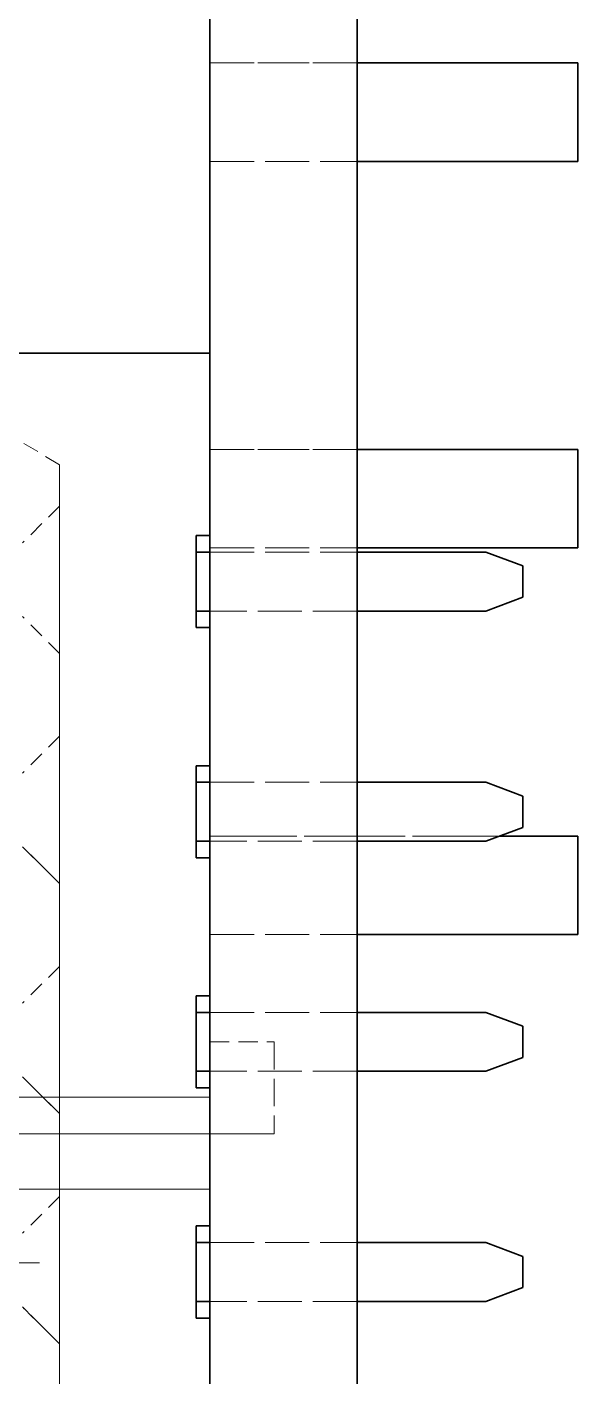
# Model space of a CAD drawing. Extents: x 23 to 417, y 3 to 294.
# Drawn here: x 338.72 to 344.71, y 114.4 to 129.05 of the extents above; entities that cross this region are included whole.
import ezdxf

# ---------------------------------------------------------------- set-up
doc = ezdxf.new("R2010")
doc.units = 0
doc.linetypes.add('DASHDOT', pattern=[18.5, 12, -3, 0.5, -3])
doc.linetypes.add('DASHED', pattern=[15, 12, -3])
doc.layers.get('0').update_dxf_attribs({"lineweight": 13})

# ---------------------------------------------------------------- blocks, each defined once
blk = doc.blocks.new('BLOCK111')
at = {"color": 7, "linetype": 'DASHDOT', "lineweight": 13, "ltscale": 0.0325}
for p, q in [((36.898, -80.427), (36.898, -81.727)), ((37.548, -81.077), (36.248, -81.077))]:
    blk.add_line(p, q, dxfattribs=at)
blk = doc.blocks.new('BLOCK123')
at = {"color": 7, "lineweight": 35}
for p, q in [((39.398, -108.651), (39.398, -14.177)), ((40.998, -108.651), (40.998, -14.177))]:
    blk.add_line(p, q, dxfattribs=at)
at = {"color": 7, "linetype": 'DASHED', "lineweight": 13, "ltscale": 0.212998}
for p, q in [((39.398, -62.677), (39.398, -71.197)), ((39.398, -71.197), (39.398, -62.677))]:
    blk.add_line(p, q, dxfattribs=at)
at = {"color": 7, "linetype": 'DASHED', "lineweight": 13, "ltscale": 0.039998}
for p, q in [((40.998, -68.042), (39.398, -68.042)), ((39.398, -68.042), (40.998, -68.042)), ((39.398, -69.112), (40.998, -69.112)), ((39.398, -69.112), (40.998, -69.112)), ((40.998, -72.242), (39.398, -72.242)), ((39.398, -72.242), (40.998, -72.242)), ((39.398, -73.312), (40.998, -73.312)), ((39.398, -73.312), (40.998, -73.312)), ((39.398, -77.512), (40.998, -77.512)), ((39.398, -77.512), (40.998, -77.512))]:
    blk.add_line(p, q, dxfattribs=at)
at = {"color": 7, "lineweight": 35, "ltscale": 0.060002}
for p, q in [((43.398, -68.042), (40.998, -68.042)), ((40.998, -68.042), (43.398, -68.042)), ((40.998, -69.112), (43.398, -69.112)), ((40.998, -69.112), (43.398, -69.112)), ((43.398, -72.242), (40.998, -72.242)), ((40.998, -72.242), (43.398, -72.242)), ((40.998, -73.312), (43.398, -73.312)), ((40.998, -73.312), (43.398, -73.312)), ((40.998, -77.512), (43.398, -77.512)), ((40.998, -77.512), (43.398, -77.512))]:
    blk.add_line(p, q, dxfattribs=at)
at = {"color": 7, "lineweight": 35, "ltscale": 0.02675}
for p, q in [((43.398, -69.112), (43.398, -68.042)), ((43.398, -69.112), (43.398, -68.042)), ((43.398, -72.242), (43.398, -73.312)), ((43.398, -73.312), (43.398, -72.242)), ((43.398, -77.512), (43.398, -76.442)), ((43.398, -77.512), (43.398, -76.442))]:
    blk.add_line(p, q, dxfattribs=at)
at = {"color": 7, "lineweight": 35, "ltscale": 0.12}
blk.add_line((34.598, -71.197), (39.398, -71.197), dxfattribs=at)
blk.add_line((34.598, -71.197), (39.398, -71.197), dxfattribs=at)
at = {"color": 7, "linetype": 'DASHED', "lineweight": 13, "ltscale": 0.0495}
for p, q in [((39.398, -73.177), (39.398, -71.197)), ((39.398, -71.197), (39.398, -73.177))]:
    blk.add_line(p, q, dxfattribs=at)
at = {"color": 7, "linetype": 'DASHED', "lineweight": 13, "ltscale": 0.014577}
blk.add_line((37.763, -72.407), (37.263, -72.107), dxfattribs=at)
blk.add_line((37.763, -72.407), (37.263, -72.107), dxfattribs=at)
at = {"color": 7, "linetype": 'DASHED', "lineweight": 13}
blk.add_line((37.763, -72.407), (37.763, -97.407), dxfattribs=at)
blk.add_line((37.763, -72.407), (37.763, -97.407), dxfattribs=at)
at = {"color": 7, "linetype": 'DASHED', "lineweight": 13, "ltscale": 0.014142}
for p, q in [((37.763, -72.857), (37.363, -73.257)), ((37.763, -72.857), (37.363, -73.257)), ((37.763, -74.457), (37.363, -74.057)), ((37.763, -74.457), (37.363, -74.057)), ((37.763, -75.357), (37.363, -75.757)), ((37.763, -75.357), (37.363, -75.757)), ((37.363, -76.557), (37.763, -76.957)), ((37.763, -76.957), (37.363, -76.557)), ((37.763, -77.857), (37.363, -78.257)), ((37.763, -77.857), (37.363, -78.257)), ((37.363, -79.057), (37.763, -79.457)), ((37.763, -79.457), (37.363, -79.057)), ((37.763, -80.357), (37.363, -80.757)), ((37.763, -80.357), (37.363, -80.757)), ((37.363, -81.557), (37.763, -81.957)), ((37.763, -81.957), (37.363, -81.557))]:
    blk.add_line(p, q, dxfattribs=at)
at = {"color": 7, "lineweight": 35, "ltscale": 0.025}
for p, q in [((39.248, -73.177), (39.248, -74.177)), ((39.248, -74.177), (39.248, -73.177)), ((39.248, -75.677), (39.248, -76.677)), ((39.248, -76.677), (39.248, -75.677)), ((39.248, -78.177), (39.248, -79.177)), ((39.248, -79.177), (39.248, -78.177)), ((39.248, -80.677), (39.248, -81.677)), ((39.248, -81.677), (39.248, -80.677))]:
    blk.add_line(p, q, dxfattribs=at)
at = {"color": 7, "lineweight": 35, "ltscale": 0.00375}
for p, q in [((39.398, -73.177), (39.248, -73.177)), ((39.248, -73.177), (39.398, -73.177)), ((39.248, -73.357), (39.398, -73.357)), ((39.248, -73.357), (39.398, -73.357)), ((39.398, -73.997), (39.248, -73.997)), ((39.398, -73.997), (39.248, -73.997)), ((39.398, -74.177), (39.248, -74.177)), ((39.248, -74.177), (39.398, -74.177)), ((39.398, -75.677), (39.248, -75.677)), ((39.248, -75.677), (39.398, -75.677)), ((39.248, -75.857), (39.398, -75.857)), ((39.248, -75.857), (39.398, -75.857)), ((39.398, -76.497), (39.248, -76.497)), ((39.398, -76.497), (39.248, -76.497)), ((39.248, -76.677), (39.398, -76.677)), ((39.248, -76.677), (39.398, -76.677)), ((39.398, -78.177), (39.248, -78.177)), ((39.248, -78.177), (39.398, -78.177)), ((39.248, -78.357), (39.398, -78.357)), ((39.248, -78.357), (39.398, -78.357)), ((39.398, -78.997), (39.248, -78.997)), ((39.398, -78.997), (39.248, -78.997)), ((39.248, -79.177), (39.398, -79.177)), ((39.248, -79.177), (39.398, -79.177)), ((39.398, -80.677), (39.248, -80.677)), ((39.248, -80.677), (39.398, -80.677)), ((39.248, -80.857), (39.398, -80.857)), ((39.248, -80.857), (39.398, -80.857)), ((39.398, -81.497), (39.248, -81.497)), ((39.398, -81.497), (39.248, -81.497)), ((39.248, -81.677), (39.398, -81.677)), ((39.248, -81.677), (39.398, -81.677))]:
    blk.add_line(p, q, dxfattribs=at)
at = {"color": 7, "linetype": 'DASHED', "lineweight": 13, "ltscale": 0.025}
for p, q in [((39.398, -73.177), (39.398, -74.177)), ((39.398, -74.177), (39.398, -73.177)), ((39.398, -75.677), (39.398, -76.677)), ((39.398, -76.677), (39.398, -75.677)), ((40.098, -78.677), (40.098, -79.677)), ((40.098, -78.677), (40.098, -79.677))]:
    blk.add_line(p, q, dxfattribs=at)
at = {"color": 7, "linetype": 'DASHED', "lineweight": 13, "ltscale": 0.04}
for p, q in [((39.398, -73.357), (40.998, -73.357)), ((39.398, -73.357), (40.998, -73.357)), ((40.998, -73.997), (39.398, -73.997)), ((40.998, -73.997), (39.398, -73.997)), ((39.398, -75.857), (40.998, -75.857)), ((39.398, -75.857), (40.998, -75.857)), ((40.998, -76.497), (39.398, -76.497)), ((40.998, -76.497), (39.398, -76.497)), ((39.398, -78.357), (40.998, -78.357)), ((39.398, -78.357), (40.998, -78.357)), ((40.998, -78.997), (39.398, -78.997)), ((40.998, -78.997), (39.398, -78.997)), ((39.398, -80.857), (40.998, -80.857)), ((39.398, -80.857), (40.998, -80.857)), ((40.998, -81.497), (39.398, -81.497)), ((40.998, -81.497), (39.398, -81.497))]:
    blk.add_line(p, q, dxfattribs=at)
at = {"color": 7, "lineweight": 35, "ltscale": 0.035}
for p, q in [((40.998, -73.357), (42.398, -73.357)), ((40.998, -73.357), (42.398, -73.357)), ((42.398, -73.997), (40.998, -73.997)), ((42.398, -73.997), (40.998, -73.997)), ((40.998, -75.857), (42.398, -75.857)), ((40.998, -75.857), (42.398, -75.857)), ((42.398, -76.497), (40.998, -76.497)), ((42.398, -76.497), (40.998, -76.497)), ((40.998, -78.357), (42.398, -78.357)), ((40.998, -78.357), (42.398, -78.357)), ((42.398, -78.997), (40.998, -78.997)), ((42.398, -78.997), (40.998, -78.997)), ((40.998, -80.857), (42.398, -80.857)), ((40.998, -80.857), (42.398, -80.857)), ((42.398, -81.497), (40.998, -81.497)), ((42.398, -81.497), (40.998, -81.497))]:
    blk.add_line(p, q, dxfattribs=at)
at = {"color": 7, "lineweight": 35, "ltscale": 0.01068}
for p, q in [((42.398, -73.357), (42.798, -73.507)), ((42.398, -73.357), (42.798, -73.507)), ((42.798, -73.847), (42.398, -73.997)), ((42.798, -73.847), (42.398, -73.997)), ((42.398, -75.857), (42.798, -76.007)), ((42.398, -75.857), (42.798, -76.007)), ((42.798, -76.347), (42.398, -76.497)), ((42.798, -76.347), (42.398, -76.497)), ((42.398, -78.357), (42.798, -78.507)), ((42.398, -78.357), (42.798, -78.507)), ((42.798, -78.847), (42.398, -78.997)), ((42.798, -78.847), (42.398, -78.997)), ((42.398, -80.857), (42.798, -81.007)), ((42.398, -80.857), (42.798, -81.007)), ((42.798, -81.347), (42.398, -81.497)), ((42.798, -81.347), (42.398, -81.497))]:
    blk.add_line(p, q, dxfattribs=at)
at = {"color": 7, "lineweight": 35, "ltscale": 0.0085}
for p, q in [((42.798, -73.507), (42.798, -73.847)), ((42.798, -73.507), (42.798, -73.847)), ((42.798, -76.007), (42.798, -76.347)), ((42.798, -76.007), (42.798, -76.347)), ((42.798, -78.507), (42.798, -78.847)), ((42.798, -78.507), (42.798, -78.847)), ((42.798, -81.007), (42.798, -81.347)), ((42.798, -81.007), (42.798, -81.347))]:
    blk.add_line(p, q, dxfattribs=at)
at = {"color": 7, "linetype": 'DASHED', "lineweight": 13, "ltscale": 0.0375}
for p, q in [((39.398, -75.677), (39.398, -74.177)), ((39.398, -74.177), (39.398, -75.677)), ((39.398, -78.177), (39.398, -76.677)), ((39.398, -76.677), (39.398, -78.177)), ((39.398, -80.677), (39.398, -79.177)), ((39.398, -79.177), (39.398, -80.677)), ((39.398, -83.177), (39.398, -81.677)), ((39.398, -81.677), (39.398, -83.177))]:
    blk.add_line(p, q, dxfattribs=at)
at = {"color": 7, "linetype": 'DASHED', "lineweight": 13, "ltscale": 0.078658}
for p, q in [((42.545, -76.442), (39.398, -76.442)), ((39.398, -76.442), (42.545, -76.442))]:
    blk.add_line(p, q, dxfattribs=at)
at = {"color": 7, "lineweight": 35, "ltscale": 0.021342}
for p, q in [((43.398, -76.442), (42.545, -76.442)), ((42.545, -76.442), (43.398, -76.442))]:
    blk.add_line(p, q, dxfattribs=at)
at = {"color": 7, "linetype": 'DASHED', "lineweight": 13, "ltscale": 0.012502}
for p, q in [((39.398, -78.177), (39.398, -78.677)), ((39.398, -78.677), (39.398, -78.177))]:
    blk.add_line(p, q, dxfattribs=at)
at = {"color": 7, "linetype": 'DASHED', "lineweight": 13, "ltscale": 0.0175}
for p, q in [((39.398, -78.677), (40.098, -78.677)), ((39.398, -78.677), (40.098, -78.677)), ((39.398, -79.677), (40.098, -79.677)), ((40.098, -79.677), (39.398, -79.677))]:
    blk.add_line(p, q, dxfattribs=at)
at = {"color": 7, "linetype": 'DASHED', "lineweight": 13, "ltscale": 0.012498}
blk.add_line((39.398, -79.177), (39.398, -78.677), dxfattribs=at)
blk.add_line((39.398, -79.177), (39.398, -78.677), dxfattribs=at)
at = {"color": 7, "linetype": 'DASHED', "lineweight": 13, "ltscale": 0.27}
for p, q in [((39.398, -79.277), (28.598, -79.277)), ((28.598, -79.277), (39.398, -79.277)), ((28.598, -79.677), (39.398, -79.677)), ((28.598, -79.677), (39.398, -79.677)), ((39.398, -80.277), (28.598, -80.277)), ((28.598, -80.277), (39.398, -80.277))]:
    blk.add_line(p, q, dxfattribs=at)

msp = doc.modelspace()

# ---------------------------------------------------------------- block references
at = {"lineweight": 0}
for name in ['BLOCK123', 'BLOCK111']:
    msp.add_blockref(name, (301.307, 196.704), dxfattribs=at)

doc.saveas('drawing.dxf')
